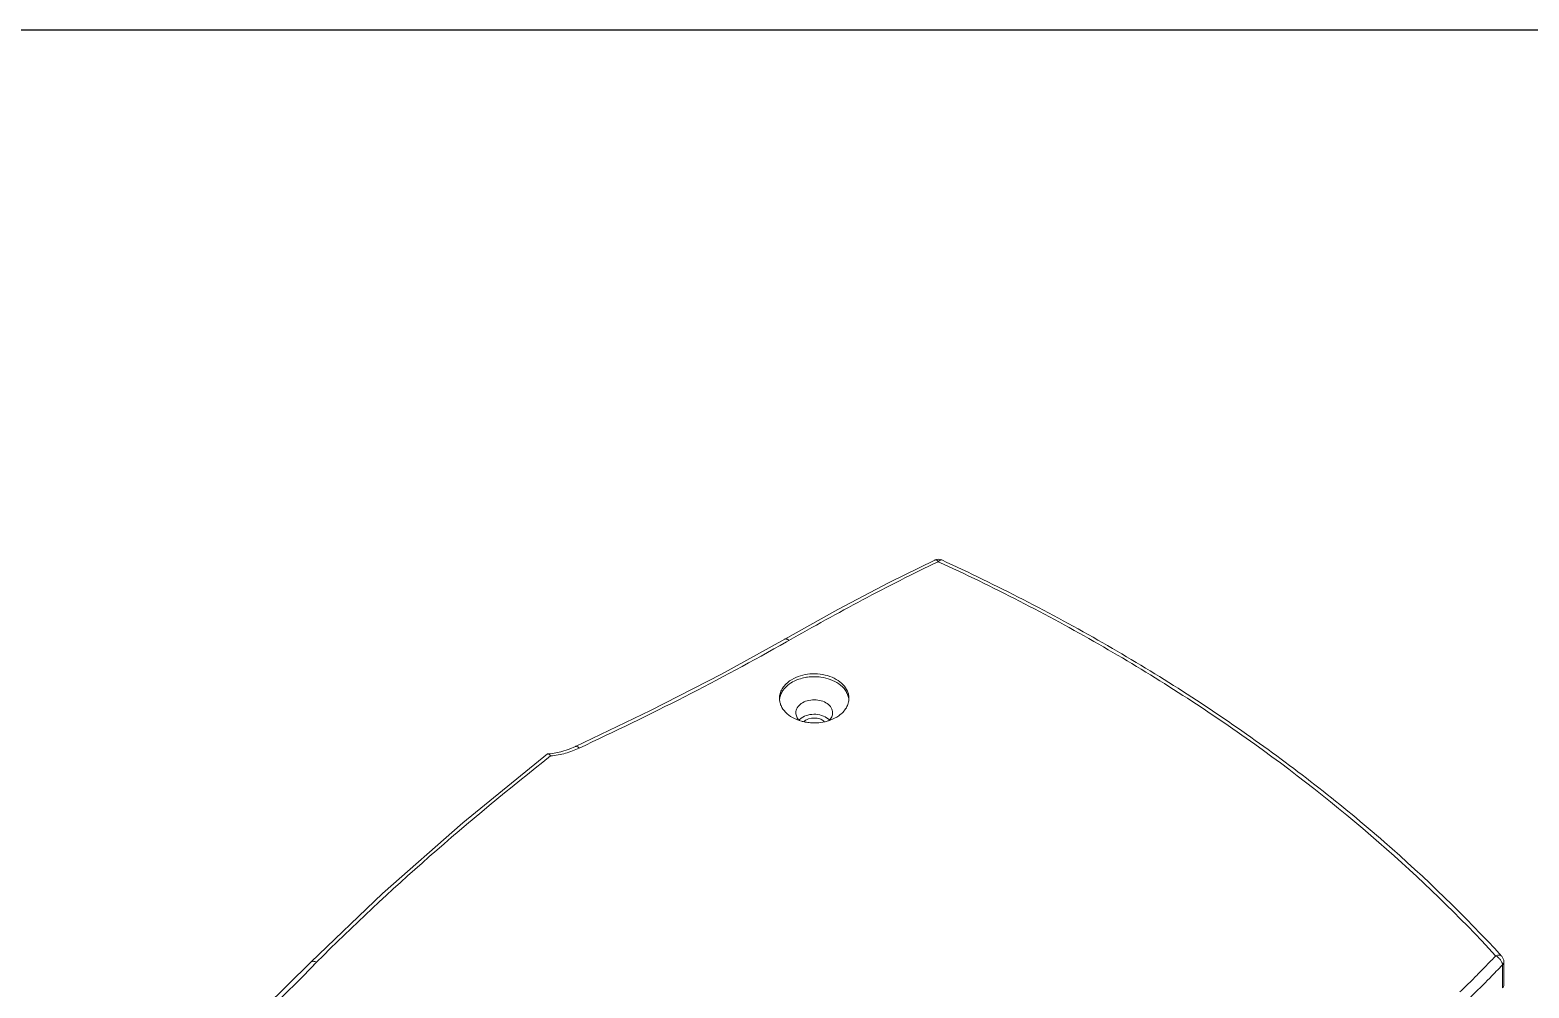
# Model space of a CAD drawing. Header units: millimetres. Extents: x 1177 to 2514, y 93 to 1038.
# Drawn here: x 2175.2 to 2376.9, y 909.5 to 1038.4 of the extents above; entities that cross this region are included whole.
import ezdxf

# ---------------------------------------------------------------- set-up
doc = ezdxf.new("R2010")
doc.units = ezdxf.units.MM
doc.header["$LTSCALE"] = 0.1
doc.layers.get('0').update_dxf_attribs({"lineweight": 13})
doc.layers.add('图框', color=7, linetype='Continuous')

# ---------------------------------------------------------------- blocks, each defined once
blk = doc.blocks.new('A4-H')
at = {"layer": '图框'}
blk.add_lwpolyline([(0, 210.021), (297, 210.021), (297, 0), (0, 0)], close=True, dxfattribs=at)

msp = doc.modelspace()

# ---------------------------------------------------------------- linework, layer by layer
for p, q in [((2296.95, 967.1), (2296.95, 967.1)), ((2297.88, 967.11), (2297.88, 967.11)), ((2276.77, 956.46), (2276.77, 956.46)), ((2276.97, 956.09), (2277.32, 956.28)), ((2276.98, 956.09), (2277.32, 956.28)), ((2244.82, 941.02), (2244.88, 941.04)), ((2244.88, 941.04), (2244.94, 941.03)), ((2248.61, 942.02), (2248.61, 942.02)), ((2212.96, 912.99), (2212.96, 912.99)), ((2213.34, 912.6), (2213.74, 913)), ((2213.35, 912.59), (2213.74, 913)), ((2373.34, 909.53), (2373.34, 912.64)), ((2373.53, 909.96), (2373.53, 913.07))]:
    msp.add_line(p, q)
for points in [[(2296.95, 967.1), (2290.81, 964.07), (2283.9, 960.43), (2276.77, 956.46)], [(2276.77, 956.46), (2268.24, 951.76), (2258.67, 946.85), (2248.61, 942.02)], [(2244.82, 941.02), (2233.41, 931.74), (2222.64, 922.26), (2212.96, 912.99)], [(2248.61, 942.02), (2247.75, 941.66), (2246.61, 941.31), (2245.49, 941.09), (2244.88, 941.04)], [(2212.96, 912.99), (2203.63, 903.82), (2193.1, 894.53), (2181.81, 885.51)]]:
    msp.add_lwpolyline(points)
for centre, radius, start, end in [((2297.42, 966.11), 1.1, 65.298, 115.4246), ((2297.03, 966.95), 0.172, 101.5223, 115.3123), ((2280.64, 951.29), 6.09, 254.3342, 259.0225), ((2050.24, 1070.35), 226.93, 315.3323, 315.9564), ((2372.43, 913.07), 1.1, 0, 42.6126)]:
    msp.add_arc(centre, radius, start, end)
for points, knots in [([(2277.32, 956.28), (2280.59, 958.15), (2287.22, 961.81), (2293.98, 965.25), (2297.42, 966.88)], [0, 0, 0, 0, 0.496936, 1, 1, 1, 1]), ([(2296.99, 967.11), (2297.06, 967.13), (2297.18, 967.09), (2297.32, 966.99), (2297.39, 966.92), (2297.42, 966.89)], [0, 0, 0, 0, 0.422807, 0.697155, 1, 1, 1, 1]), ([(2297.88, 967.11), (2297.85, 967.12), (2297.78, 967.13), (2297.66, 967.09), (2297.54, 967), (2297.46, 966.93), (2297.42, 966.89)], [0, 0, 0, 0, 0.177298, 0.393964, 0.668556, 1, 1, 1, 1]), ([(2297.42, 966.88), (2304.77, 963.5), (2318.97, 956.22), (2338.85, 943.6), (2356.77, 929.59), (2367.48, 919.22), (2372.42, 913.85)], [0, 0, 0, 0, 0.262698, 0.517181, 0.762988, 1, 1, 1, 1]), ([(2373.23, 913.82), (2368.26, 919.22), (2357.5, 929.64), (2339.49, 943.72), (2319.53, 956.4), (2305.27, 963.71), (2297.88, 967.11)], [0, 0, 0, 0, 0.237155, 0.483001, 0.737432, 1, 1, 1, 1]), ([(2276.77, 956.46), (2276.81, 956.48), (2276.88, 956.5), (2277, 956.48), (2277.15, 956.42), (2277.25, 956.34), (2277.32, 956.28)], [0, 0, 0, 0, 0.196744, 0.366533, 0.55958, 1, 1, 1, 1]), ([(2249.07, 941.8), (2253.84, 944.02), (2263.25, 948.59), (2272.47, 953.53), (2276.98, 956.09)], [0, 0, 0, 0, 0.503415, 1, 1, 1, 1]), ([(2277.41, 950.83), (2277.2, 950.68), (2276.82, 950.36), (2276.38, 949.79), (2276.11, 949.15), (2276.04, 948.71), (2276.04, 948.49)], [0, 0, 0, 0, 0.273041, 0.528146, 0.768253, 1, 1, 1, 1]), ([(2276.07, 948.48), (2276.11, 948.67), (2276.21, 949.04), (2276.6, 949.76), (2277.07, 950.2), (2277.41, 950.44)], [0, 0, 0, 0, 0.232449, 0.474673, 1, 1, 1, 1]), ([(2285.39, 948.49), (2285.39, 948.66), (2285.36, 948.99), (2285.15, 949.64), (2284.62, 950.4), (2283.68, 951.11), (2282.5, 951.6), (2281.17, 951.83), (2279.41, 951.77), (2278.11, 951.32), (2277.41, 950.83)], [0, 0, 0, 0, 0.049921, 0.100886, 0.208885, 0.328501, 0.459328, 0.597675, 0.738038, 1, 1, 1, 1]), ([(2277.41, 950.44), (2277.49, 950.49), (2277.79, 950.7), (2278.12, 950.86), (2278.38, 950.97)], [0, 0, 0, 0, 0.242407, 1, 1, 1, 1]), ([(2278.38, 950.97), (2278.47, 951), (2278.84, 951.14), (2279.22, 951.24), (2279.51, 951.3)], [0, 0, 0, 0, 0.245364, 1, 1, 1, 1]), ([(2279.51, 951.3), (2279.61, 951.32), (2280.01, 951.38), (2280.41, 951.41), (2280.72, 951.41)], [0, 0, 0, 0, 0.248246, 1, 1, 1, 1]), ([(2280.72, 951.41), (2281.02, 951.41), (2282.18, 951.33), (2283.33, 950.93), (2284.02, 950.44)], [0, 0, 0, 0, 0.263242, 1, 1, 1, 1]), ([(2284.02, 950.44), (2284.37, 950.2), (2284.83, 949.76), (2285.23, 949.04), (2285.33, 948.67), (2285.36, 948.48)], [0, 0, 0, 0, 0.525326, 0.76755, 1, 1, 1, 1]), ([(2276.04, 948.49), (2276.04, 948.33), (2276.08, 947.99), (2276.29, 947.34), (2276.84, 946.56), (2277.8, 945.85), (2278.58, 945.54), (2278.99, 945.42)], [0, 0, 0, 0, 0.108448, 0.219221, 0.45424, 0.714893, 1, 1, 1, 1]), ([(2282.47, 947.79), (2282.23, 947.96), (2281.66, 948.22), (2280.72, 948.34), (2279.78, 948.22), (2279.21, 947.96), (2278.97, 947.79)], [0, 0, 0, 0, 0.240757, 0.499999, 0.759242, 1, 1, 1, 1]), ([(2284.02, 946.16), (2284.23, 946.3), (2284.61, 946.63), (2285.06, 947.2), (2285.33, 947.83), (2285.39, 948.28), (2285.39, 948.49)], [0, 0, 0, 0, 0.273041, 0.528146, 0.768253, 1, 1, 1, 1]), ([(2278.97, 947.79), (2278.76, 947.64), (2278.48, 947.36), (2278.28, 946.9), (2278.24, 946.66), (2278.24, 946.55)], [0, 0, 0, 0, 0.526764, 0.767593, 1, 1, 1, 1]), ([(2278.24, 946.55), (2278.24, 946.36), (2278.34, 945.97), (2278.58, 945.65), (2278.73, 945.51)], [0, 0, 0, 0, 0.478979, 1, 1, 1, 1]), ([(2278.97, 945.84), (2279.24, 946.03), (2279.89, 946.31), (2280.94, 946.4), (2281.95, 946.18), (2282.54, 945.82), (2282.76, 945.6)], [0, 0, 0, 0, 0.245208, 0.509047, 0.767741, 1, 1, 1, 1]), ([(2282.44, 945.42), (2282.59, 945.46), (2283.14, 945.64), (2283.67, 945.91), (2284.02, 946.16)], [0, 0, 0, 0, 0.260323, 1, 1, 1, 1]), ([(2283.19, 946.55), (2283.19, 946.66), (2283.16, 946.9), (2282.96, 947.36), (2282.68, 947.64), (2282.47, 947.79)], [0, 0, 0, 0, 0.232407, 0.473237, 1, 1, 1, 1]), ([(2282.71, 945.51), (2282.86, 945.65), (2283.1, 945.97), (2283.19, 946.36), (2283.19, 946.55)], [0, 0, 0, 0, 0.52105, 1, 1, 1, 1]), ([(2278.68, 945.59), (2278.7, 945.62), (2278.79, 945.71), (2278.89, 945.79), (2278.97, 945.84)], [0, 0, 0, 0, 0.244603, 1, 1, 1, 1]), ([(2279.96, 945.73), (2279.9, 945.71), (2279.69, 945.62), (2279.48, 945.5), (2279.35, 945.39)], [0, 0, 0, 0, 0.262591, 1, 1, 1, 1]), ([(2279.48, 945.31), (2279.72, 945.26), (2280.71, 945.13), (2281.73, 945.22), (2282.44, 945.42)], [0, 0, 0, 0, 0.250853, 1, 1, 1, 1]), ([(2282.09, 945.39), (2282.04, 945.42), (2281.86, 945.57), (2281.64, 945.67), (2281.48, 945.73)], [0, 0, 0, 0, 0.237827, 1, 1, 1, 1]), ([(2213.74, 913), (2218.64, 917.9), (2228.89, 927.45), (2239.68, 936.38), (2245.25, 940.74)], [0, 0, 0, 0, 0.49482, 1, 1, 1, 1]), ([(2244.94, 941.03), (2244.99, 941.01), (2245.11, 940.92), (2245.2, 940.81), (2245.25, 940.74)], [0, 0, 0, 0, 0.410038, 1, 1, 1, 1]), ([(2245.25, 940.74), (2245.93, 940.79), (2247.24, 941.05), (2248.48, 941.53), (2249.07, 941.8)], [0, 0, 0, 0, 0.509885, 1, 1, 1, 1]), ([(2248.61, 942.02), (2248.64, 942.04), (2248.72, 942.05), (2248.83, 942), (2248.96, 941.92), (2249.03, 941.85), (2249.07, 941.8)], [0, 0, 0, 0, 0.187036, 0.41433, 0.689504, 1, 1, 1, 1]), ([(2372.43, 913.85), (2372.23, 913.64), (2371.43, 912.81), (2370.63, 911.99), (2370.03, 911.38)], [0, 0, 0, 0, 0.249324, 1, 1, 1, 1]), ([(2372.43, 913.85), (2372.5, 913.89), (2372.66, 913.94), (2372.89, 913.97), (2373.09, 913.93), (2373.19, 913.86), (2373.23, 913.82)], [0, 0, 0, 0, 0.299918, 0.565131, 0.794296, 1, 1, 1, 1]), ([(2372.43, 913.85), (2372.55, 913.79), (2372.79, 913.63), (2373.08, 913.33), (2373.28, 913), (2373.34, 912.75), (2373.34, 912.64)], [0, 0, 0, 0, 0.262906, 0.533841, 0.78623, 1, 1, 1, 1]), ([(2213.74, 913), (2213.67, 913.04), (2213.52, 913.09), (2213.3, 913.13), (2213.11, 913.1), (2213, 913.03), (2212.96, 912.99)], [0, 0, 0, 0, 0.301058, 0.566553, 0.795335, 1, 1, 1, 1]), ([(2371.09, 910.33), (2371.29, 910.52), (2372.04, 911.29), (2372.79, 912.06), (2373.34, 912.64)], [0, 0, 0, 0, 0.256104, 1, 1, 1, 1]), ([(2373.53, 913.07), (2373.53, 912.99), (2373.49, 912.83), (2373.4, 912.7), (2373.34, 912.64)], [0, 0, 0, 0, 0.481854, 1, 1, 1, 1]), ([(2182.48, 885.41), (2187.67, 889.36), (2197.7, 897.49), (2207.14, 906.29), (2211.62, 910.82)], [0, 0, 0, 0, 0.506031, 1, 1, 1, 1]), ([(2358.29, 898.37), (2360.6, 900.4), (2364.94, 904.31), (2369.15, 908.36), (2371.09, 910.33)], [0, 0, 0, 0, 0.527295, 1, 1, 1, 1]), ([(2370.03, 911.38), (2369.83, 911.18), (2369.02, 910.38), (2368.21, 909.58), (2367.6, 908.99)], [0, 0, 0, 0, 0.249421, 1, 1, 1, 1]), ([(2373.34, 909.53), (2373.39, 909.59), (2373.49, 909.72), (2373.53, 909.88), (2373.53, 909.96)], [0, 0, 0, 0, 0.518325, 1, 1, 1, 1])]:
    msp.add_open_spline(points, degree=3, knots=knots)
msp.add_open_spline([(2281.48, 945.73), (2281, 945.89), (2280.44, 945.89), (2279.96, 945.73)], degree=3)

# ---------------------------------------------------------------- block references
at = {"layer": '图框', "xscale": 4.49946432, "yscale": 4.49946432, "zscale": 4.49946432}
msp.add_blockref('A4-H', (1177.46, 93.43), dxfattribs=at)

doc.saveas('drawing.dxf')
